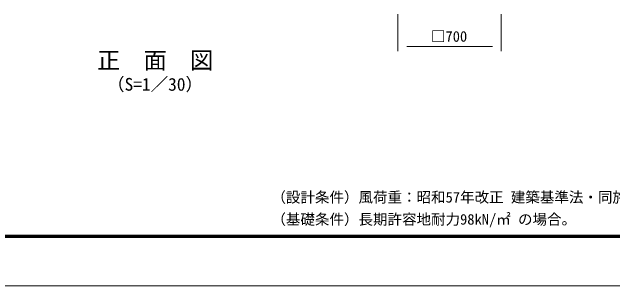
# Model space of a CAD drawing. Units: millimetres, scale not verified. Extents: x -6300 to 6300, y -4455 to 4455.
# Drawn here: x -2288 to 1786, y -4455 to -2596 of the extents above; entities that cross this region are included whole.
import ezdxf
from ezdxf.enums import TextEntityAlignment as Align

# ---------------------------------------------------------------- set-up
doc = ezdxf.new("R2010")
doc.units = ezdxf.units.MM
doc.header["$LTSCALE"] = 30
for name, color, linetype, lineweight in [('0-6_D-STR-DIM', 7, 'Continuous', 9), ('0-9_D-TTL-TXT', 7, 'Continuous', 18), ('0-B_D-TTL', 7, 'Continuous', 9)]:
    doc.layers.add(name, color=color, linetype=linetype, lineweight=lineweight)
doc.styles.add('ＭＳ ゴシック', font='')
doc.styles.get('ＭＳ ゴシック').set_extended_font_data('MS Gothic')

msp = doc.modelspace()

# ---------------------------------------------------------------- linework, layer by layer
at = {"layer": '0-6_D-STR-DIM'}
for p, q in [((328.62, -2610.52), (328.62, -2860.52)), ((1028.62, -2610.52), (1028.62, -2860.52)), ((388.62, -2830.52), (968.62, -2830.52))]:
    msp.add_line(p, q, dxfattribs=at)
at = {"layer": '0-B_D-TTL', "color": 2, "lineweight": 18}
msp.add_lwpolyline([(-6300, 4455), (6300, 4455), (6300, -4455), (-6300, -4455)], close=True, dxfattribs=at)
at = {"layer": '0-B_D-TTL'}
for points in [[(-5895, 4125), (5895, 4125), (5895, -4125), (-5895, -4125)], [(-5891.25, 4121.25), (5891.25, 4121.25), (5891.25, -4121.25), (-5891.25, -4121.25)], [(-5887.5, 4117.5), (5887.5, 4117.5), (5887.5, -4117.5), (-5887.5, -4117.5)], [(-5883.75, 4113.75), (5883.75, 4113.75), (5883.75, -4113.75), (-5883.75, -4113.75)], [(-5880, 4110), (5880, 4110), (5880, -4110), (-5880, -4110)]]:
    msp.add_lwpolyline(points, close=True, dxfattribs=at)

# ---------------------------------------------------------------- texts
at = {"layer": '0-6_D-STR-DIM', "style": 'ＭＳ ゴシック'}
msp.add_text('□700', height=72.14, dxfattribs=at).set_placement((552.39, -2818.89), align=Align.BOTTOM_LEFT)
at = {"layer": '0-9_D-TTL-TXT', "style": 'ＭＳ ゴシック'}
for s, height, p in [('正\u3000面\u3000図', 115.5, (-1711.23, -3015.92)), ('（S=1／30）', 86.66, (-1643, -3155.71)), ('（設計条件）風荷重：昭和57年改正 建築基準法・同施行令に基づく風圧力に準拠。', 72.14, (-529.42, -3910.24)), ('（基礎条件）長期許容地耐力98kN/㎡ の場合。', 72.14, (-529.42, -4060.24))]:
    msp.add_text(s, height=height, dxfattribs=at).set_placement(p, align=Align.BOTTOM_LEFT)

doc.saveas('drawing.dxf')
